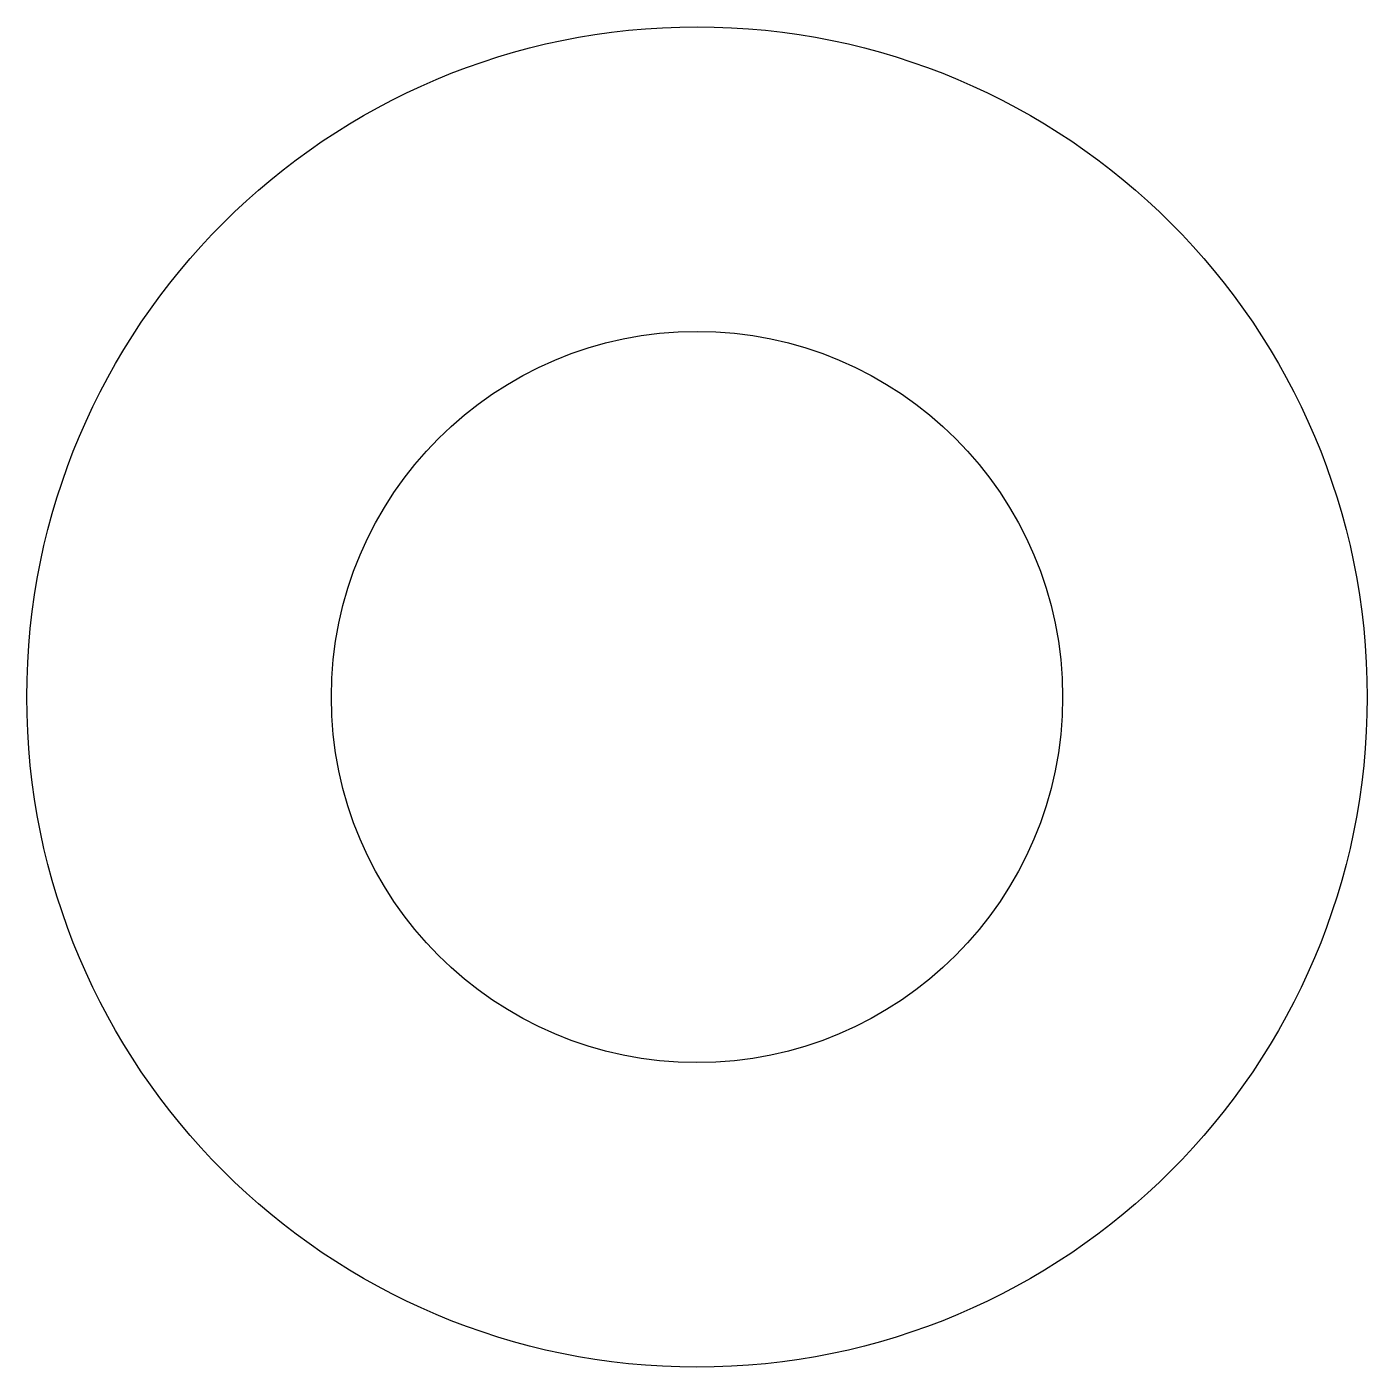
# Model space of a CAD drawing. Header units: inches. Extents: x -0.11 to 0.11, y -0.11 to 0.11.
import ezdxf

# ---------------------------------------------------------------- set-up
doc = ezdxf.new("R2010")
doc.units = ezdxf.units.IN
doc.header["$MEASUREMENT"] = 0
doc.layers.add('Exterior', color=1, linetype='Continuous')
doc.layers.add('Interior', color=250, linetype='Continuous')

msp = doc.modelspace()

# ---------------------------------------------------------------- linework, layer by layer
at = {"layer": 'Exterior'}
msp.add_circle((0, 0), 0.11, dxfattribs=at)
at = {"layer": 'Interior'}
msp.add_circle((0, 0), 0.06, dxfattribs=at)

doc.saveas('drawing.dxf')
